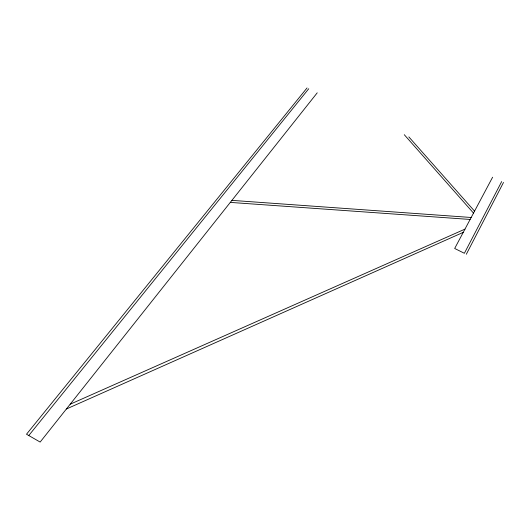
<?xml version="1.0" encoding="UTF-8"?>
<svg xmlns="http://www.w3.org/2000/svg" width="530" height="530" viewBox="0 0 530 530"><rect width="100%" height="100%" fill="white"/><g stroke="black" fill="none" stroke-linecap="round" stroke-linejoin="round"><path stroke-width="0.79" d="M466.32 254.254L503.5 182.439M501.685 181.565L464.373 253.287L454.68 248.464L492.615 177.206M317.225 92.829L40.148 442.066L26.5 434.229L307.049 87.934M28.772 435.534L308.745 88.749M66.376 409.008L463.253 232.359M70.185 404.204L464.982 229.119M231.908 200.367L471.177 217.479M230.292 202.4L470.123 219.453M408.829 136.899L474.549 211.145M404.271 134.7L473.509 213.093"/></g></svg>
